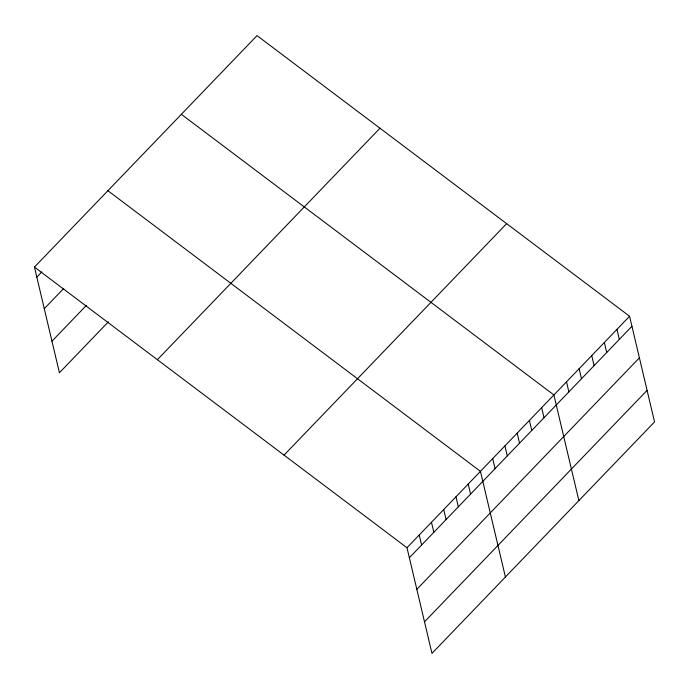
<?xml version="1.0" encoding="UTF-8"?>
<svg xmlns="http://www.w3.org/2000/svg" width="689" height="689" viewBox="0 0 689 689"><rect width="100%" height="100%" fill="white"/><g stroke="black" fill="none" stroke-linecap="round" stroke-linejoin="round"><path stroke-width="1.03" d="M34.45 267.091L257.031 35.613L629.574 316.251L654.55 421.909L431.969 653.387L406.992 547.738L34.45 267.091L59.426 372.749L108.397 321.823M36.818 277.116L41.857 271.871M44.277 308.672L63.724 288.45M51.968 341.193L86.53 305.244M157.385 359.701L379.975 128.223M284.049 455.119L506.639 223.641M406.992 547.738L629.574 316.251M409.361 557.763L631.942 326.276M416.819 589.319L639.401 357.832M424.502 621.831L647.092 390.353M181.353 114.314L553.896 394.952L578.872 500.61M107.906 190.707L480.44 471.345L505.416 577.003M616.956 329.368L619.333 339.393M604.348 342.485L606.716 352.51M591.73 355.602L594.107 365.626M579.122 368.718L581.49 378.743M566.504 381.835L568.881 391.86M541.649 407.69L544.026 417.715M529.41 420.419L531.779 430.444M517.172 433.148L519.54 443.173M504.925 445.886L507.293 455.903M492.687 458.616L495.055 468.641M468.201 484.074L470.57 494.099M455.954 496.812L458.323 506.828M443.716 509.541L446.084 519.566M431.469 522.271L433.846 532.296M419.231 535L421.599 545.025"/></g></svg>
